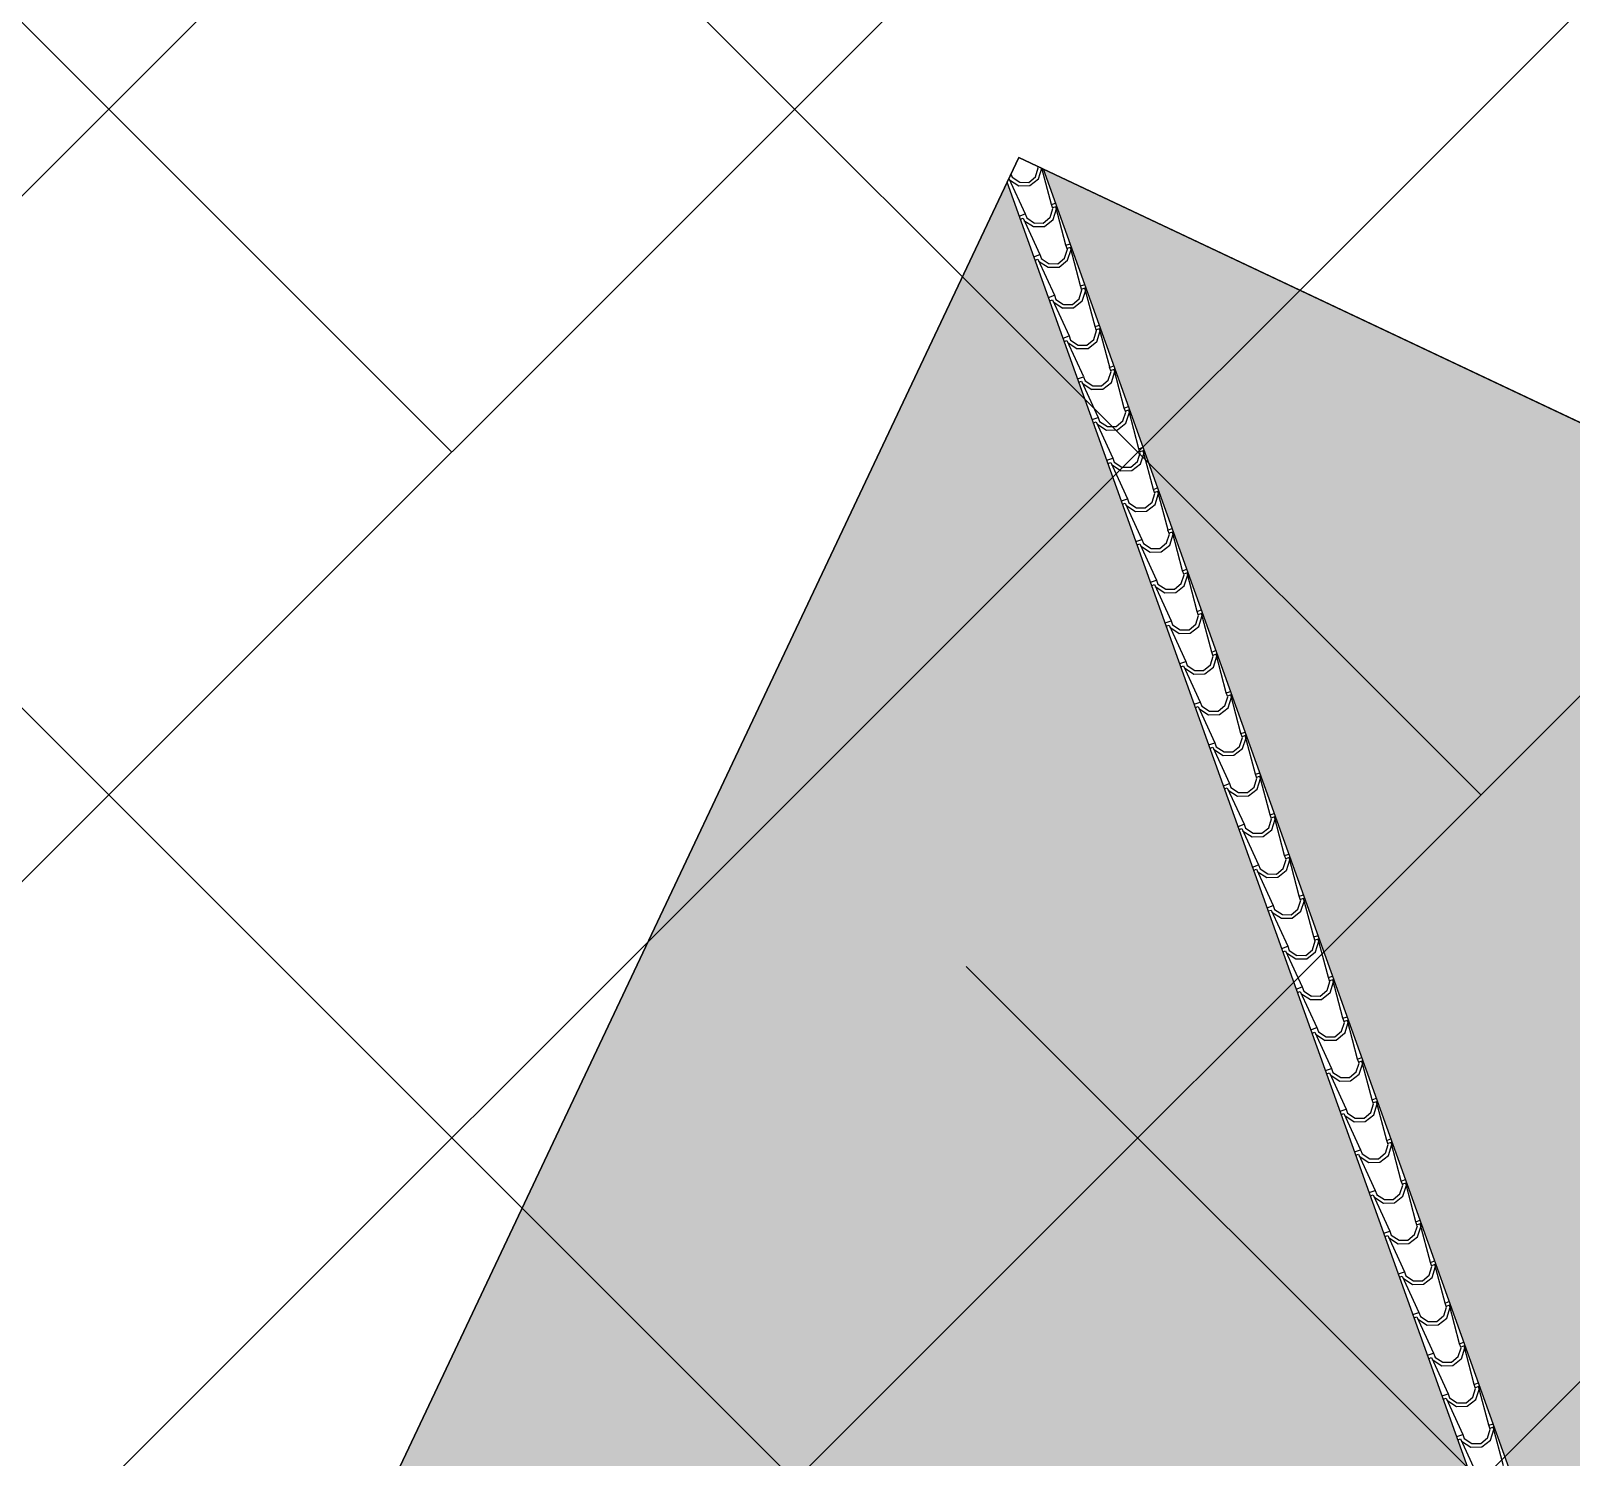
# Model space of a CAD drawing. Header units: millimetres. Extents: x 648844 to 649530, y 1246379 to 1246752.
# Drawn here: x 649115.69 to 649121.65, y 1246552.73 to 1246558.24 of the extents above; entities that cross this region are included whole.
import ezdxf

# ---------------------------------------------------------------- set-up
doc = ezdxf.new("R2010")
doc.units = ezdxf.units.MM
doc.header["$LTSCALE"] = 20
doc.header["$MEASUREMENT"] = 0
doc.layers.get('0').update_dxf_attribs({"linetype": 'CONTINUOUS'})
doc.layers.add('acera', color=8, linetype='CONTINUOUS')
doc.layers.add('TECHO', color=30, linetype='CONTINUOUS')

# ---------------------------------------------------------------- blocks, each defined once
blk = doc.blocks.new('TEJA45')
at = {"layer": 'TECHO'}
for p, q in [((-3.6606, -0.5992), (-3.7788, -0.5)), ((-3.8545, -0.5756), (-3.7552, -0.6938)), ((-3.7103, -0.5874), (-3.7481, -0.6063)), ((-3.6667, -0.5932), (-3.7104, -0.5873)), ((-3.6527, -0.5913), (-3.6607, -0.5992)), ((-3.7672, -0.644), (-3.7613, -0.6877)), ((-3.7481, -0.6063), (-3.767, -0.6441)), ((-3.7528, -0.6467), (-3.7481, -0.6821)), ((-3.7385, -0.6159), (-3.7526, -0.6467)), ((-3.7078, -0.6018), (-3.7385, -0.6159)), ((-3.6723, -0.6063), (-3.7078, -0.6016)), ((-3.6607, -0.6181), (-3.6725, -0.6063)), ((-3.6432, -0.6007), (-3.6607, -0.6181)), ((-3.5425, -0.7174), (-3.6606, -0.6181)), ((-3.7552, -0.6938), (-3.7587, -0.6973)), ((-3.7552, -0.6938), (-3.7457, -0.6843)), ((-3.7457, -0.7032), (-3.7493, -0.7068)), ((-3.7481, -0.6819), (-3.7363, -0.6938)), ((-3.7363, -0.6938), (-3.7457, -0.7032)), ((-3.7363, -0.6938), (-3.6371, -0.8119)), ((-3.5921, -0.7056), (-3.63, -0.7245)), ((-3.5485, -0.7113), (-3.5922, -0.7054)), ((-3.5345, -0.7094), (-3.5425, -0.7174)), ((-3.649, -0.7621), (-3.6431, -0.8059)), ((-3.6299, -0.7244), (-3.6488, -0.7623)), ((-3.6346, -0.7648), (-3.6299, -0.8003)), ((-3.6203, -0.7341), (-3.6345, -0.7648)), ((-3.5896, -0.7199), (-3.6203, -0.7341)), ((-3.5542, -0.7245), (-3.5896, -0.7198)), ((-3.5425, -0.7363), (-3.5543, -0.7245)), ((-3.5251, -0.7189), (-3.5425, -0.7363)), ((-3.4243, -0.8355), (-3.5425, -0.7363)), ((-3.637, -0.8119), (-3.6406, -0.8155)), ((-3.637, -0.8119), (-3.6276, -0.8025)), ((-3.6276, -0.8214), (-3.6311, -0.8249)), ((-3.6299, -0.8001), (-3.6181, -0.8119)), ((-3.6181, -0.8119), (-3.6276, -0.8214)), ((-3.6182, -0.8119), (-3.5189, -0.9301)), ((-3.474, -0.8237), (-3.5118, -0.8426)), ((-3.4304, -0.8295), (-3.4741, -0.8236)), ((-3.4164, -0.8276), (-3.4243, -0.8355)), ((-3.5309, -0.8803), (-3.525, -0.924)), ((-3.5118, -0.8426), (-3.5307, -0.8804)), ((-3.5165, -0.883), (-3.5118, -0.9184)), ((-3.5021, -0.8523), (-3.5163, -0.883)), ((-3.4714, -0.8381), (-3.5022, -0.8522)), ((-3.436, -0.8426), (-3.4715, -0.8379)), ((-3.4243, -0.8544), (-3.4362, -0.8426)), ((-3.4069, -0.837), (-3.4243, -0.8544)), ((-3.3062, -0.9537), (-3.4243, -0.8544)), ((-3.5189, -0.9301), (-3.5224, -0.9336)), ((-3.5189, -0.9301), (-3.5094, -0.9206)), ((-3.5094, -0.9395), (-3.513, -0.9431)), ((-3.5118, -0.9183), (-3.5, -0.9301)), ((-3.5, -0.9301), (-3.5094, -0.9395)), ((-3.5, -0.9301), (-3.4008, -1.0482)), ((-3.3558, -0.9419), (-3.3936, -0.9608)), ((-3.3122, -0.9477), (-3.3559, -0.9418)), ((-3.2982, -0.9457), (-3.3062, -0.9537)), ((-3.4127, -0.9984), (-3.4068, -1.0422)), ((-3.3936, -0.9608), (-3.4125, -0.9986)), ((-3.3983, -1.0012), (-3.3936, -1.0366)), ((-3.384, -0.9704), (-3.3982, -1.0011)), ((-3.3533, -0.9562), (-3.384, -0.9704)), ((-3.3179, -0.9608), (-3.3533, -0.9561)), ((-3.3062, -0.9726), (-3.318, -0.9608)), ((-3.2888, -0.9552), (-3.3062, -0.9726)), ((-3.188, -1.0718), (-3.3062, -0.9726)), ((-3.4007, -1.0482), (-3.4043, -1.0518)), ((-3.4007, -1.0482), (-3.3913, -1.0388)), ((-3.3913, -1.0577), (-3.3948, -1.0612)), ((-3.3936, -1.0364), (-3.3818, -1.0482)), ((-3.3818, -1.0482), (-3.3913, -1.0577)), ((-3.3818, -1.0482), (-3.2826, -1.1664)), ((-3.2377, -1.06), (-3.2755, -1.0789)), ((-3.194, -1.0658), (-3.2378, -1.0599)), ((-3.1801, -1.0639), (-3.188, -1.0719)), ((-3.2945, -1.1166), (-3.2886, -1.1603)), ((-3.2755, -1.0789), (-3.2944, -1.1167)), ((-3.2802, -1.1193), (-3.2754, -1.1548)), ((-3.2658, -1.0886), (-3.28, -1.1193)), ((-3.2351, -1.0744), (-3.2659, -1.0886)), ((-3.1997, -1.079), (-3.2352, -1.0742)), ((-3.188, -1.0908), (-3.1998, -1.0789)), ((-3.1706, -1.0733), (-3.188, -1.0908)), ((-3.0699, -1.19), (-3.188, -1.0908)), ((-3.2826, -1.1664), (-3.2861, -1.1699)), ((-3.2826, -1.1664), (-3.2731, -1.1569)), ((-3.2731, -1.1758), (-3.2767, -1.1794)), ((-3.2755, -1.1546), (-3.2636, -1.1664)), ((-3.2636, -1.1664), (-3.2731, -1.1758)), ((-3.2637, -1.1664), (-3.1644, -1.2845)), ((-3.1195, -1.1782), (-3.1573, -1.1971)), ((-3.0759, -1.184), (-3.1196, -1.1781)), ((-3.0619, -1.182), (-3.0699, -1.19)), ((-3.1764, -1.2348), (-3.1705, -1.2785)), ((-3.1573, -1.1971), (-3.1762, -1.2349)), ((-3.162, -1.2375), (-3.1573, -1.2729)), ((-3.1477, -1.2067), (-3.1618, -1.2374)), ((-3.117, -1.1925), (-3.1477, -1.2067)), ((-3.0816, -1.1971), (-3.117, -1.1924)), ((-3.0699, -1.2089), (-3.0817, -1.1971)), ((-3.0524, -1.1915), (-3.0699, -1.2089)), ((-2.9517, -1.3082), (-3.0699, -1.2089)), ((-3.1644, -1.2845), (-3.168, -1.2881)), ((-3.1644, -1.2845), (-3.1549, -1.2751)), ((-3.1549, -1.294), (-3.1585, -1.2976)), ((-3.1573, -1.2727), (-3.1455, -1.2845)), ((-3.1455, -1.2845), (-3.1549, -1.294)), ((-3.1455, -1.2845), (-3.0463, -1.4027)), ((-3.0014, -1.2964), (-3.0392, -1.3153)), ((-2.9577, -1.3021), (-3.0014, -1.2962)), ((-2.9437, -1.3002), (-2.9517, -1.3082)), ((-2.9343, -1.3097), (-2.9517, -1.3271)), ((-3.0582, -1.3529), (-3.0523, -1.3966)), ((-3.0391, -1.3152), (-3.0581, -1.353)), ((-3.0439, -1.3556), (-3.0391, -1.3911)), ((-3.0295, -1.3249), (-3.0437, -1.3556)), ((-2.9988, -1.3107), (-3.0295, -1.3249)), ((-2.9634, -1.3153), (-2.9988, -1.3105)), ((-2.9517, -1.3271), (-2.9635, -1.3153)), ((-2.8335, -1.4263), (-2.9517, -1.3271)), ((-3.0462, -1.4027), (-3.0498, -1.4063)), ((-3.0462, -1.4027), (-3.0368, -1.3932)), ((-3.0368, -1.4121), (-3.0403, -1.4157)), ((-3.0391, -1.3909), (-3.0273, -1.4027)), ((-3.0273, -1.4027), (-3.0368, -1.4121)), ((-3.0274, -1.4027), (-2.9281, -1.5209)), ((-2.8832, -1.4145), (-2.921, -1.4334)), ((-2.8807, -1.4288), (-2.9114, -1.443)), ((-2.8396, -1.4203), (-2.8833, -1.4144)), ((-2.8452, -1.4334), (-2.8807, -1.4287)), ((-2.8256, -1.4184), (-2.8336, -1.4263)), ((-2.8161, -1.4278), (-2.8336, -1.4452)), ((-2.9401, -1.4711), (-2.9342, -1.5148)), ((-2.921, -1.4334), (-2.9399, -1.4712)), ((-2.9257, -1.4738), (-2.921, -1.5092)), ((-2.9114, -1.443), (-2.9255, -1.4738)), ((-2.8336, -1.4452), (-2.8454, -1.4334)), ((-2.7154, -1.5445), (-2.8335, -1.4452)), ((-2.9281, -1.5209), (-2.9316, -1.5244)), ((-2.9281, -1.5209), (-2.9186, -1.5114)), ((-2.9186, -1.5303), (-2.9222, -1.5339)), ((-2.921, -1.509), (-2.9092, -1.5209)), ((-2.9092, -1.5209), (-2.9186, -1.5303)), ((-2.9092, -1.5209), (-2.81, -1.639)), ((-2.765, -1.5327), (-2.8029, -1.5516)), ((-2.7625, -1.547), (-2.7932, -1.5612)), ((-2.7214, -1.5385), (-2.7651, -1.5325)), ((-2.7271, -1.5516), (-2.7625, -1.5469)), ((-2.7074, -1.5365), (-2.7154, -1.5445)), ((-2.698, -1.546), (-2.7154, -1.5634)), ((-2.8219, -1.5892), (-2.816, -1.633)), ((-2.8028, -1.5515), (-2.8217, -1.5894)), ((-2.8075, -1.5919), (-2.8028, -1.6274)), ((-2.7932, -1.5612), (-2.8074, -1.5919)), ((-2.7154, -1.5634), (-2.7272, -1.5516)), ((-2.5972, -1.6626), (-2.7154, -1.5634)), ((-2.8099, -1.639), (-2.8135, -1.6426)), ((-2.8099, -1.639), (-2.8005, -1.6296)), ((-2.8005, -1.6485), (-2.804, -1.652)), ((-2.8028, -1.6272), (-2.791, -1.639)), ((-2.791, -1.639), (-2.8005, -1.6485)), ((-2.7911, -1.639), (-2.6918, -1.7572)), ((-2.6469, -1.6508), (-2.6847, -1.6697)), ((-2.6444, -1.6652), (-2.6751, -1.6793)), ((-2.6032, -1.6566), (-2.647, -1.6507)), ((-2.6089, -1.6697), (-2.6444, -1.665)), ((-2.5893, -1.6547), (-2.5972, -1.6626)), ((-2.5798, -1.6641), (-2.5972, -1.6815)), ((-2.7038, -1.7074), (-2.6978, -1.7511)), ((-2.6847, -1.6697), (-2.7036, -1.7075)), ((-2.6894, -1.7101), (-2.6847, -1.7455)), ((-2.675, -1.6794), (-2.6892, -1.7101)), ((-2.5972, -1.6815), (-2.6091, -1.6697)), ((-2.4791, -1.7808), (-2.5972, -1.6815)), ((-2.6918, -1.7572), (-2.6953, -1.7607)), ((-2.6918, -1.7572), (-2.6823, -1.7477)), ((-2.6823, -1.7666), (-2.6859, -1.7702)), ((-2.6847, -1.7454), (-2.6729, -1.7572)), ((-2.6729, -1.7572), (-2.6823, -1.7666)), ((-2.6729, -1.7572), (-2.5737, -1.8753)), ((-2.5287, -1.769), (-2.5665, -1.7879)), ((-2.5262, -1.7833), (-2.5569, -1.7975)), ((-2.4851, -1.7748), (-2.5288, -1.7689)), ((-2.4908, -1.7879), (-2.5262, -1.7832)), ((-2.4711, -1.7728), (-2.4791, -1.7808)), ((-2.4617, -1.7823), (-2.4791, -1.7997)), ((-2.5856, -1.8256), (-2.5797, -1.8693)), ((-2.5665, -1.7879), (-2.5854, -1.8257)), ((-2.5712, -1.8282), (-2.5665, -1.8637)), ((-2.5569, -1.7975), (-2.5711, -1.8282)), ((-2.4791, -1.7997), (-2.4909, -1.7879)), ((-2.3609, -1.899), (-2.4791, -1.7997)), ((-2.5736, -1.8753), (-2.5772, -1.8789)), ((-2.5736, -1.8753), (-2.5642, -1.8659)), ((-2.5642, -1.8848), (-2.5677, -1.8883)), ((-2.5665, -1.8635), (-2.5547, -1.8753)), ((-2.5547, -1.8753), (-2.5642, -1.8848)), ((-2.5547, -1.8753), (-2.4555, -1.9935)), ((-2.4106, -1.8871), (-2.4484, -1.9061)), ((-2.408, -1.9015), (-2.4388, -1.9157)), ((-2.3669, -1.8929), (-2.4106, -1.887)), ((-2.3726, -1.9061), (-2.4081, -1.9013)), ((-2.3529, -1.891), (-2.3609, -1.899)), ((-2.3435, -1.9004), (-2.3609, -1.9179)), ((-2.4674, -1.9437), (-2.4615, -1.9874)), ((-2.4484, -1.906), (-2.4673, -1.9438)), ((-2.4531, -1.9464), (-2.4483, -1.9819)), ((-2.4387, -1.9157), (-2.4529, -1.9464)), ((-2.3609, -1.9179), (-2.3727, -1.906)), ((-2.2428, -2.0171), (-2.3609, -1.9179)), ((-2.4554, -1.9935), (-2.459, -1.9971)), ((-2.4554, -1.9935), (-2.446, -1.984)), ((-2.446, -2.0029), (-2.4496, -2.0065)), ((-2.4484, -1.9817), (-2.4365, -1.9935)), ((-2.4365, -1.9935), (-2.446, -2.0029)), ((-2.4366, -1.9935), (-2.3373, -2.1117)), ((-2.3302, -2.0242), (-2.3491, -2.062)), ((-2.2924, -2.0053), (-2.3302, -2.0242)), ((-2.2899, -2.0196), (-2.3206, -2.0338)), ((-2.2488, -2.0111), (-2.2925, -2.0052)), ((-2.2545, -2.0242), (-2.2899, -2.0195)), ((-2.2428, -2.036), (-2.2546, -2.0242)), ((-2.2348, -2.0091), (-2.2428, -2.0171)), ((-2.2253, -2.0186), (-2.2428, -2.036)), ((-2.3493, -2.0619), (-2.3434, -2.1056)), ((-2.3349, -2.0646), (-2.3302, -2.1)), ((-2.3206, -2.0338), (-2.3348, -2.0645)), ((-2.1246, -2.1353), (-2.2428, -2.036)), ((-2.3373, -2.1116), (-2.3409, -2.1152)), ((-2.3373, -2.1116), (-2.3278, -2.1022)), ((-2.3278, -2.1211), (-2.3314, -2.1247)), ((-2.3302, -2.0998), (-2.3184, -2.1116)), ((-2.3184, -2.1116), (-2.3278, -2.1211)), ((-2.3184, -2.1117), (-2.2192, -2.2298)), ((-2.212, -2.1423), (-2.2309, -2.1801)), ((-2.1743, -2.1235), (-2.2121, -2.1424)), ((-2.1717, -2.1378), (-2.2024, -2.152)), ((-2.1306, -2.1292), (-2.1743, -2.1233)), ((-2.1363, -2.1424), (-2.1717, -2.1377)), ((-2.1246, -2.1542), (-2.1364, -2.1424)), ((-2.1166, -2.1273), (-2.1246, -2.1353)), ((-2.1072, -2.1368), (-2.1246, -2.1542)), ((-2.2311, -2.18), (-2.2252, -2.2238)), ((-2.2168, -2.1827), (-2.212, -2.2182)), ((-2.2024, -2.152), (-2.2166, -2.1827)), ((-2.0064, -2.2534), (-2.1246, -2.1542)), ((-2.2191, -2.2298), (-2.2227, -2.2334)), ((-2.2191, -2.2298), (-2.2097, -2.2203)), ((-2.2097, -2.2393), (-2.2132, -2.2428)), ((-2.212, -2.218), (-2.2002, -2.2298)), ((-2.2002, -2.2298), (-2.2097, -2.2393)), ((-2.2003, -2.2298), (-2.101, -2.348)), ((-2.0939, -2.2605), (-2.1128, -2.2983)), ((-2.0561, -2.2416), (-2.0939, -2.2605)), ((-2.0536, -2.2559), (-2.0843, -2.2701)), ((-2.0124, -2.2474), (-2.0562, -2.2415)), ((-2.0181, -2.2605), (-2.0536, -2.2558)), ((-2.0064, -2.2723), (-2.0183, -2.2605)), ((-1.9985, -2.2455), (-2.0064, -2.2534)), ((-1.989, -2.2549), (-2.0064, -2.2723)), ((-2.113, -2.2982), (-2.1071, -2.3419)), ((-2.0986, -2.3009), (-2.0939, -2.3363)), ((-2.0843, -2.2701), (-2.0984, -2.3009)), ((-1.8883, -2.3716), (-2.0064, -2.2723)), ((-2.101, -2.348), (-2.1045, -2.3515)), ((-2.101, -2.348), (-2.0915, -2.3385)), ((-2.0915, -2.3574), (-2.0951, -2.361)), ((-2.0939, -2.3361), (-2.0821, -2.348)), ((-2.0821, -2.348), (-2.0915, -2.3574)), ((-2.0821, -2.348), (-1.9829, -2.4661)), ((-1.9757, -2.3786), (-1.9946, -2.4165)), ((-1.9379, -2.3598), (-1.9758, -2.3787)), ((-1.9354, -2.3741), (-1.9661, -2.3883)), ((-1.8943, -2.3656), (-1.938, -2.3597)), ((-1.9, -2.3787), (-1.9354, -2.374)), ((-1.8883, -2.3905), (-1.9001, -2.3787)), ((-1.8803, -2.3636), (-1.8883, -2.3716)), ((-1.8709, -2.3731), (-1.8883, -2.3905)), ((-1.9948, -2.4163), (-1.9889, -2.4601)), ((-1.9804, -2.419), (-1.9757, -2.4545)), ((-1.9661, -2.3883), (-1.9803, -2.419)), ((-1.7701, -2.4897), (-1.8883, -2.3905)), ((-1.9828, -2.4661), (-1.9864, -2.4697)), ((-1.9828, -2.4661), (-1.9734, -2.4567)), ((-1.9734, -2.4756), (-1.9769, -2.4791)), ((-1.9757, -2.4543), (-1.9639, -2.4661)), ((-1.9639, -2.4661), (-1.9734, -2.4756)), ((-1.964, -2.4661), (-1.8647, -2.5843)), ((-1.8576, -2.4968), (-1.8765, -2.5346)), ((-1.8198, -2.4779), (-1.8576, -2.4968)), ((-1.8173, -2.4923), (-1.848, -2.5064)), ((-1.7761, -2.4837), (-1.8199, -2.4778)), ((-1.7818, -2.4969), (-1.8173, -2.4921)), ((-1.7701, -2.5087), (-1.7819, -2.4968)), ((-1.7622, -2.4818), (-1.7701, -2.4897)), ((-1.7527, -2.4912), (-1.7701, -2.5087)), ((-1.8766, -2.5345), (-1.8707, -2.5782)), ((-1.8623, -2.5372), (-1.8576, -2.5726)), ((-1.8479, -2.5064), (-1.8621, -2.5372)), ((-1.652, -2.6079), (-1.7701, -2.5086)), ((-1.8647, -2.5843), (-1.8682, -2.5878)), ((-1.8647, -2.5843), (-1.8552, -2.5748)), ((-1.8552, -2.5937), (-1.8588, -2.5973)), ((-1.8576, -2.5725), (-1.8458, -2.5843)), ((-1.8458, -2.5843), (-1.8552, -2.5937)), ((-1.8458, -2.5843), (-1.7465, -2.7024)), ((-1.7394, -2.615), (-1.7583, -2.6528)), ((-1.7016, -2.5961), (-1.7394, -2.615)), ((-1.6991, -2.6104), (-1.7298, -2.6246)), ((-1.658, -2.6019), (-1.7017, -2.596)), ((-1.6637, -2.615), (-1.6991, -2.6103)), ((-1.652, -2.6268), (-1.6638, -2.615)), ((-1.644, -2.5999), (-1.652, -2.6079)), ((-1.6346, -2.6094), (-1.652, -2.6268)), ((-1.7585, -2.6527), (-1.7526, -2.6964)), ((-1.7441, -2.6553), (-1.7394, -2.6908)), ((-1.7298, -2.6246), (-1.744, -2.6553)), ((-1.5338, -2.7261), (-1.652, -2.6268)), ((-1.7465, -2.7024), (-1.7501, -2.706)), ((-1.7465, -2.7024), (-1.737, -2.693)), ((-1.737, -2.7119), (-1.7406, -2.7154)), ((-1.7394, -2.6906), (-1.7276, -2.7024)), ((-1.7276, -2.7024), (-1.737, -2.7119)), ((-1.7276, -2.7024), (-1.6284, -2.8206)), ((-1.6213, -2.7331), (-1.6402, -2.7709)), ((-1.5835, -2.7142), (-1.6213, -2.7332)), ((-1.5809, -2.7286), (-1.6117, -2.7427)), ((-1.5398, -2.72), (-1.5835, -2.7141)), ((-1.5455, -2.7332), (-1.581, -2.7284)), ((-1.5338, -2.745), (-1.5456, -2.7332)), ((-1.5258, -2.7181), (-1.5338, -2.7261)), ((-1.5164, -2.7275), (-1.5338, -2.745)), ((-1.6403, -2.7708), (-1.6344, -2.8145)), ((-1.626, -2.7735), (-1.6212, -2.8089)), ((-1.6116, -2.7428), (-1.6258, -2.7735)), ((-1.4157, -2.8442), (-1.5338, -2.745)), ((-1.6283, -2.8206), (-1.6319, -2.8242)), ((-1.6283, -2.8206), (-1.6189, -2.8111)), ((-1.6189, -2.83), (-1.6225, -2.8336)), ((-1.6213, -2.8088), (-1.6094, -2.8206)), ((-1.6094, -2.8206), (-1.6189, -2.83)), ((-1.6095, -2.8206), (-1.5102, -2.9388)), ((-1.5031, -2.8513), (-1.522, -2.8891)), ((-1.4653, -2.8324), (-1.5031, -2.8513)), ((-1.4628, -2.8467), (-1.4935, -2.8609)), ((-1.4217, -2.8382), (-1.4654, -2.8323)), ((-1.4274, -2.8513), (-1.4628, -2.8466)), ((-1.4157, -2.8631), (-1.4275, -2.8513)), ((-1.4077, -2.8362), (-1.4157, -2.8442)), ((-1.3982, -2.8457), (-1.4157, -2.8631)), ((-1.5222, -2.889), (-1.5163, -2.9327)), ((-1.5078, -2.8917), (-1.5031, -2.9271)), ((-1.4935, -2.8609), (-1.5077, -2.8916)), ((-1.2975, -2.9624), (-1.4157, -2.8631)), ((-1.5102, -2.9387), (-1.5138, -2.9423)), ((-1.5102, -2.9387), (-1.5007, -2.9293)), ((-1.5007, -2.9482), (-1.5043, -2.9518)), ((-1.5031, -2.9269), (-1.4913, -2.9387)), ((-1.4913, -2.9387), (-1.5007, -2.9482)), ((-1.4913, -2.9388), (-1.3921, -3.0569)), ((-1.3849, -2.9694), (-1.4038, -3.0072)), ((-1.3472, -2.9506), (-1.385, -2.9695)), ((-1.3446, -2.9649), (-1.3754, -2.9791)), ((-1.3035, -2.9564), (-1.3472, -2.9504)), ((-1.3092, -2.9695), (-1.3447, -2.9648)), ((-1.2975, -2.9813), (-1.3093, -2.9695)), ((-1.2895, -2.9544), (-1.2975, -2.9624)), ((-1.2801, -2.9639), (-1.2975, -2.9813)), ((-1.404, -3.0071), (-1.3981, -3.0509)), ((-1.3897, -3.0098), (-1.3849, -3.0453)), ((-1.3753, -2.9791), (-1.3895, -3.0098)), ((-1.1793, -3.0805), (-1.2975, -2.9813)), ((-1.392, -3.0569), (-1.3956, -3.0605)), ((-1.392, -3.0569), (-1.3826, -3.0474)), ((-1.3826, -3.0664), (-1.3861, -3.0699)), ((-1.3849, -3.0451), (-1.3731, -3.0569)), ((-1.3731, -3.0569), (-1.3826, -3.0664)), ((-1.3732, -3.0569), (-1.2739, -3.1751)), ((-1.2668, -3.0876), (-1.2857, -3.1254)), ((-1.229, -3.0687), (-1.2668, -3.0876)), ((-1.2265, -3.083), (-1.2572, -3.0972)), ((-1.1853, -3.0745), (-1.2291, -3.0686)), ((-1.191, -3.0876), (-1.2265, -3.0829)), ((-1.1793, -3.0994), (-1.1912, -3.0876)), ((-1.1714, -3.0726), (-1.1793, -3.0805)), ((-1.1619, -3.082), (-1.1793, -3.0994)), ((-1.2858, -3.1253), (-1.2799, -3.169)), ((-1.2715, -3.128), (-1.2668, -3.1634)), ((-1.2572, -3.0972), (-1.2713, -3.128)), ((-1.0612, -3.1987), (-1.1793, -3.0994)), ((-1.2739, -3.1751), (-1.2774, -3.1786)), ((-1.2739, -3.1751), (-1.2644, -3.1656)), ((-1.2644, -3.1845), (-1.268, -3.1881)), ((-1.2668, -3.1632), (-1.255, -3.1751)), ((-1.255, -3.1751), (-1.2644, -3.1845)), ((-1.255, -3.1751), (-1.1558, -3.2932)), ((-1.1486, -3.2058), (-1.1675, -3.2436)), ((-1.1108, -3.1869), (-1.1486, -3.2058)), ((-1.1083, -3.2012), (-1.139, -3.2154)), ((-1.0672, -3.1927), (-1.1109, -3.1868)), ((-1.0729, -3.2058), (-1.1083, -3.2011)), ((-1.0612, -3.2176), (-1.073, -3.2058)), ((-1.0532, -3.1907), (-1.0612, -3.1987)), ((-1.0438, -3.2002), (-1.0612, -3.2176)), ((-1.1677, -3.2435), (-1.1618, -3.2872)), ((-1.1533, -3.2461), (-1.1486, -3.2816)), ((-1.139, -3.2154), (-1.1532, -3.2461)), ((-0.943, -3.3168), (-1.0612, -3.2176)), ((-1.1557, -3.2932), (-1.1593, -3.2968)), ((-1.1557, -3.2932), (-1.1463, -3.2838)), ((-1.1463, -3.3027), (-1.1498, -3.3062)), ((-1.1486, -3.2814), (-1.1368, -3.2932)), ((-1.1368, -3.2932), (-1.1463, -3.3027)), ((-1.1369, -3.2932), (-1.0376, -3.4114)), ((-1.0305, -3.3239), (-1.0494, -3.3617)), ((-1.0209, -3.3335), (-1.035, -3.3643)), ((-0.9927, -3.305), (-1.0305, -3.3239)), ((-0.9902, -3.3193), (-1.0209, -3.3335)), ((-0.949, -3.3108), (-0.9927, -3.3049)), ((-0.9547, -3.324), (-0.9902, -3.3192)), ((-0.943, -3.3358), (-0.9548, -3.3239)), ((-0.9351, -3.3089), (-0.943, -3.3168)), ((-0.9256, -3.3183), (-0.943, -3.3358)), ((-1.0495, -3.3616), (-1.0436, -3.4053)), ((-1.0352, -3.3643), (-1.0305, -3.3997)), ((-0.8249, -3.435), (-0.943, -3.3358)), ((-1.0376, -3.4114), (-1.0411, -3.4149)), ((-1.0376, -3.4114), (-1.0281, -3.4019)), ((-1.0281, -3.4208), (-1.0317, -3.4244)), ((-1.0305, -3.3996), (-1.0187, -3.4114)), ((-1.0187, -3.4114), (-1.0281, -3.4208)), ((-1.0187, -3.4114), (-0.9194, -3.5295)), ((-0.9123, -3.4421), (-0.9312, -3.4799)), ((-0.9027, -3.4517), (-0.9169, -3.4824)), ((-0.8745, -3.4232), (-0.9123, -3.4421)), ((-0.872, -3.4375), (-0.9027, -3.4517)), ((-0.8309, -3.429), (-0.8746, -3.4231)), ((-0.8366, -3.4421), (-0.872, -3.4374)), ((-0.8249, -3.4539), (-0.8367, -3.4421)), ((-0.8169, -3.427), (-0.8249, -3.435)), ((-0.8074, -3.4365), (-0.8249, -3.4539)), ((-0.9314, -3.4798), (-0.9255, -3.5235)), ((-0.917, -3.4824), (-0.9123, -3.5179)), ((-0.7067, -3.5532), (-0.8249, -3.4539)), ((-0.9194, -3.5295), (-0.923, -3.5331)), ((-0.9194, -3.5295), (-0.9099, -3.5201)), ((-0.9099, -3.539), (-0.9135, -3.5426)), ((-0.9123, -3.5177), (-0.9005, -3.5295)), ((-0.9005, -3.5295), (-0.9099, -3.539)), ((-0.9005, -3.5295), (-0.8013, -3.6477)), ((-0.7942, -3.5602), (-0.8131, -3.598)), ((-0.7845, -3.5699), (-0.7987, -3.6006)), ((-0.7564, -3.5414), (-0.7942, -3.5603)), ((-0.7538, -3.5557), (-0.7846, -3.5698)), ((-0.7127, -3.5471), (-0.7564, -3.5412)), ((-0.7184, -3.5603), (-0.7539, -3.5555)), ((-0.7067, -3.5721), (-0.7185, -3.5603)), ((-0.6987, -3.5452), (-0.7067, -3.5532)), ((-0.6893, -3.5546), (-0.7067, -3.5721)), ((-0.5885, -3.6713), (-0.7067, -3.5721)), ((-0.8132, -3.5979), (-0.8073, -3.6417)), ((-0.7989, -3.6006), (-0.7941, -3.636)), ((-0.8012, -3.6477), (-0.8048, -3.6513)), ((-0.8012, -3.6477), (-0.7918, -3.6382)), ((-0.7918, -3.6571), (-0.7954, -3.6607)), ((-0.7942, -3.6359), (-0.7823, -3.6477)), ((-0.7823, -3.6477), (-0.7918, -3.6571)), ((-0.7824, -3.6477), (-0.6831, -3.7659)), ((-0.676, -3.6784), (-0.6949, -3.7162)), ((-0.6664, -3.688), (-0.6806, -3.7187)), ((-0.6382, -3.6595), (-0.676, -3.6784)), ((-0.6357, -3.6738), (-0.6664, -3.688)), ((-0.5945, -3.6653), (-0.6383, -3.6594)), ((-0.6003, -3.6784), (-0.6357, -3.6737)), ((-0.5886, -3.6902), (-0.6004, -3.6784)), ((-0.5806, -3.6633), (-0.5886, -3.6713)), ((-0.5711, -3.6728), (-0.5886, -3.6902)), ((-0.4704, -3.7895), (-0.5885, -3.6902)), ((-0.6951, -3.7161), (-0.6891, -3.7598)), ((-0.6807, -3.7188), (-0.676, -3.7542)), ((-0.6831, -3.7658), (-0.6867, -3.7694)), ((-0.6831, -3.7658), (-0.6736, -3.7564)), ((-0.6736, -3.7753), (-0.6772, -3.7789)), ((-0.676, -3.754), (-0.6642, -3.7658)), ((-0.6642, -3.7658), (-0.6736, -3.7753)), ((-0.6642, -3.7659), (-0.565, -3.884)), ((-0.5578, -3.7965), (-0.5767, -3.8344)), ((-0.5482, -3.8062), (-0.5624, -3.8369)), ((-0.52, -3.7777), (-0.5579, -3.7966)), ((-0.5175, -3.792), (-0.5483, -3.8062)), ((-0.4764, -3.7835), (-0.5201, -3.7776)), ((-0.4821, -3.7966), (-0.5176, -3.7919)), ((-0.4704, -3.8084), (-0.4822, -3.7966)), ((-0.4624, -3.7815), (-0.4704, -3.7895)), ((-0.453, -3.791), (-0.4704, -3.8084)), ((-0.3522, -3.9076), (-0.4704, -3.8084)), ((-0.5769, -3.8342), (-0.571, -3.878)), ((-0.5626, -3.8369), (-0.5578, -3.8724)), ((-0.5649, -3.884), (-0.5685, -3.8876)), ((-0.5649, -3.884), (-0.5555, -3.8746)), ((-0.5555, -3.8935), (-0.559, -3.897)), ((-0.5578, -3.8722), (-0.546, -3.884)), ((-0.546, -3.884), (-0.5555, -3.8935)), ((-0.5461, -3.884), (-0.4468, -4.0022)), ((-0.4397, -3.9147), (-0.4586, -3.9525)), ((-0.4301, -3.9243), (-0.4443, -3.955)), ((-0.4019, -3.8958), (-0.4397, -3.9147)), ((-0.3994, -3.9101), (-0.4301, -3.9243)), ((-0.3582, -3.9016), (-0.402, -3.8957)), ((-0.364, -3.9147), (-0.3994, -3.91)), ((-0.3522, -3.9265), (-0.3641, -3.9147)), ((-0.3443, -3.8997), (-0.3522, -3.9076)), ((-0.3348, -3.9091), (-0.3522, -3.9265)), ((-0.2341, -4.0258), (-0.3522, -3.9265)), ((-0.4587, -3.9524), (-0.4528, -3.9961)), ((-0.4444, -3.9551), (-0.4397, -3.9905)), ((-0.4468, -4.0022), (-0.4503, -4.0057)), ((-0.4468, -4.0022), (-0.4373, -3.9927)), ((-0.4373, -4.0116), (-0.4409, -4.0152)), ((-0.4397, -3.9903), (-0.4279, -4.0022)), ((-0.4279, -4.0022), (-0.4373, -4.0116)), ((-0.4279, -4.0022), (-0.3287, -4.1203)), ((-0.3215, -4.0329), (-0.3404, -4.0707)), ((-0.3119, -4.0425), (-0.3261, -4.0732)), ((-0.2837, -4.014), (-0.3215, -4.0329)), ((-0.2812, -4.0283), (-0.3119, -4.0425)), ((-0.2401, -4.0198), (-0.2838, -4.0139)), ((-0.2458, -4.0329), (-0.2812, -4.0282)), ((-0.2341, -4.0447), (-0.2459, -4.0329)), ((-0.2261, -4.0178), (-0.2341, -4.0258)), ((-0.2167, -4.0273), (-0.2341, -4.0447)), ((-0.1159, -4.144), (-0.2341, -4.0447)), ((-0.3406, -4.0706), (-0.3347, -4.1143)), ((-0.3262, -4.0732), (-0.3215, -4.1087)), ((-0.3286, -4.1203), (-0.3322, -4.1239)), ((-0.3286, -4.1203), (-0.3192, -4.1109)), ((-0.3192, -4.1298), (-0.3227, -4.1333)), ((-0.3215, -4.1085), (-0.3097, -4.1203)), ((-0.3097, -4.1203), (-0.3192, -4.1298)), ((-0.3097, -4.1203), (-0.2105, -4.2385)), ((-0.2034, -4.151), (-0.2223, -4.1888)), ((-0.1938, -4.1606), (-0.2079, -4.1914)), ((-0.1656, -4.1321), (-0.2034, -4.151)), ((-0.1631, -4.1464), (-0.1938, -4.1606)), ((-0.1219, -4.1379), (-0.1656, -4.132)), ((-0.1276, -4.1511), (-0.1631, -4.1463)), ((-0.1159, -4.1629), (-0.1277, -4.151)), ((-0.108, -4.136), (-0.1159, -4.144)), ((-0.0985, -4.1454), (-0.1159, -4.1629)), ((0, -4.2602), (-0.1159, -4.1629)), ((-0.2224, -4.1887), (-0.2165, -4.2324)), ((-0.2081, -4.1914), (-0.2034, -4.2268)), ((-0.2034, -4.2267), (-0.1915, -4.2385)), ((-0.2105, -4.2385), (-0.214, -4.242)), ((-0.2105, -4.2385), (-0.201, -4.229)), ((-0.201, -4.2479), (-0.2046, -4.2515)), ((-0.1915, -4.2385), (-0.201, -4.2479)), ((-0.1916, -4.2385), (-0.0979, -4.35)), ((-0.0852, -4.2692), (-0.1041, -4.307)), ((-0.0756, -4.2788), (-0.0898, -4.3095)), ((-0.0474, -4.2503), (-0.0852, -4.2692)), ((-0.0449, -4.2646), (-0.0756, -4.2788)), ((-0.0038, -4.2561), (-0.0475, -4.2502)), ((-0.0095, -4.2692), (-0.0449, -4.2645)), ((0, -4.2788), (-0.0096, -4.2692)), ((-0.1043, -4.3069), (-0.0984, -4.35)), ((-0.0899, -4.3095), (-0.0852, -4.345)), ((-0.0852, -4.3448), (-0.08, -4.35)), ((-0.0857, -4.35), (-0.0828, -4.3472))]:
    blk.add_line(p, q, dxfattribs=at)

msp = doc.modelspace()

# ---------------------------------------------------------------- hatches: boundary and pattern name
h = msp.add_hatch()
h.set_pattern_fill('ANSI38', color=3, scale=15, style=0)
h.set_pattern_definition([(45, (-526.4316, -3378.3679), (-1.3258252147, 1.3258252147), []), (135, (-526.4316, -3378.3679), (-3.9774756442, 1.3258252147), [4.6875, -2.8125])])
h.paths.add_polyline_path([(649074.6452, 1246583.5639), (649094.2426, 1246613.4564), (649153.4129, 1246584.5007), (649133.4856, 1246559.3165), (649131.7639, 1246538.9923), (649068.2828, 1246574.1817)])
h.paths.add_polyline_path([(649079.063, 1246573.7371), (649108.5591, 1246573.7371), (649108.5591, 1246579.2292), (649079.063, 1246579.2292)], flags=24)
h = msp.add_hatch()
h.set_pattern_fill('ANSI31', color=2, scale=20, style=0)
h.set_pattern_definition([(45, (-526.4316, -3378.368), (-1.767766953, 1.767766953), [])])
edge = h.paths.add_edge_path()
edge.add_line((649057.852, 1246574.7319), (649143.484, 1246525.3958))
edge.add_line((649021.465, 1246521.5209), (649057.852, 1246574.7319))
edge.add_line((649021.465, 1246521.5209), (649126.013, 1246470.8281))
edge.add_line((649143.484, 1246525.3958), (649148.0277, 1246486.9042))
h.paths.add_polyline_path([(649085.833, 1246502.1033), (649115.3071, 1246502.1033), (649115.3071, 1246507.5291), (649085.833, 1246507.5291)], flags=24)
at = {"layer": 'acera'}
h = msp.add_hatch(dxfattribs=at)
h.set_pattern_fill('PETRA11', color=254, scale=7, style=0, pattern_type=2)
h.set_pattern_definition([(0, (2687.656, -252.1344), (7, 7), [2.1, -2.45, 0.35, -2.1]), (0, (2690.456, -250.7344), (7, 7), [0.35, -1.75, 1.4, -3.5]), (0, (2691.506, -250.3844), (7, 7), [0.35, -6.65]), (0, (2688.356, -250.0344), (7, 7), [1.4, -5.6]), (0, (2687.656, -249.3344), (7, 7), [0.7, -6.3]), (0, (2692.556, -248.6344), (7, 7), [0.7, -0.35, 0.35, -5.6]), (0, (2689.756, -248.2844), (7, 7), [1.05, -5.95]), (0, (2688.006, -247.5844), (7, 7), [0.7, -6.3]), (0, (2690.806, -246.8844), (7, 7), [0.35, -2.1, 1.05, -3.5]), (0, (2689.406, -246.5344), (7, 7), [0.7, -6.3]), (0, (2691.856, -246.1844), (7, 7), [0.7, -6.3]), (0, (2690.456, -245.8344), (7, 7), [0.7, -6.3]), (0, (2693.256, -245.4844), (7, 7), [0.7, -6.3]), (90, (2687.306, -252.1344), (-7, 7), [1.4, -0.35, 0.7, -2.8, 1.4, -0.35]), (90, (2687.656, -247.5844), (-7, 7), [0.35, -6.65]), (90, (2688.706, -249.6844), (-7, 7), [0.7, -1.4, 0.35, -4.55]), (90, (2689.056, -248.6344), (-7, 7), [0.7, -1.4, 1.05, -3.85]), (90, (2690.106, -250.3844), (-7, 7), [0.35, -3.5, 0.7, -0.35, 0.7, -1.4]), (90, (2690.456, -251.0844), (-7, 7), [0.35, -6.65]), (90, (2691.156, -248.9844), (-7, 7), [0.35, -0.35, 1.05, -5.25]), (90, (2691.506, -250.0344), (-7, 7), [0.7, -2.8, 0.35, -0.35, 0.35, -2.45]), (90, (2692.206, -251.7844), (-7, 7), [1.05, -5.95]), (90, (2692.906, -246.5344), (-7, 7), [0.35, -0.35, 0.35, -5.95]), (90, (2693.256, -248.2844), (-7, 7), [1.05, -5.95]), (90, (2694.131, -248.8094), (-7, 7), [0.35, -6.65]), (45, (2689.756, -252.1344), (8e-16, 7), [0.49497, -9.404524937]), (45, (2689.056, -245.4844), (8e-16, 7), [0.49497, -1.48491, 1.48491, -6.434704937]), (45, (2689.756, -246.5344), (8e-16, 7), [0.98994, -2.4748738, 0.49497, -5.939711137]), (45, (2691.156, -246.8844), (8e-16, 7), [0.98994, -3.464825, 0.49497, -4.949759937]), (45, (2688.356, -250.0344), (8e-16, 7), [0.49497, -9.404524937]), (45, (2690.106, -250.0344), (8e-16, 7), [1.484924, -8.414570937]), (45, (2691.506, -249.3344), (8e-16, 7), [0.49497, -2.969848, 0.49497, -5.939706937]), (45, (2692.556, -248.6344), (8e-16, 7), [0.98994, -8.909554937]), (45, (2693.956, -248.6344), (8e-16, 7), [0.98994, -8.909554937]), (45, (2693.956, -250.7344), (8e-16, 7), [0.49497, -9.404524937]), (45, (2693.256, -247.2344), (8e-16, 7), [0.49497, -9.404524937]), (45, (2692.556, -246.1844), (8e-16, 7), [0.49497, -9.404524937]), (45, (2693.956, -245.4844), (8e-16, 7), [0.49497, -9.404524937]), (45, (2687.306, -245.4844), (8e-16, 7), [0.49497, -9.404524937]), (45, (2690.806, -248.2844), (8e-16, 7), [0.49497, -9.404524937]), (45, (2691.506, -245.4844), (8e-16, 7), [0.49497, -3.464825, 0.49497, -5.444729937]), (45, (2688.356, -249.3344), (8e-16, 7), [0.98994, -8.909554937]), (45, (2688.356, -247.5844), (8e-16, 7), [1.48491, -8.414584937]), (135, (2687.656, -249.3344), (-7, 8e-16), [0.74249, -9.157004937]), (135, (2691.506, -249.6844), (-7, 8e-16), [0.49497, -9.404524937]), (135, (2693.606, -248.6344), (-7, 8e-16), [0.49497, -9.404524937]), (135, (2691.156, -247.2344), (-7, 8e-16), [0.49497, -9.404524937]), (135, (2691.506, -246.1844), (-7, 8e-16), [0.49497, -9.404524937]), (135, (2690.456, -245.8344), (-7, 8e-16), [0.49497, -9.404524937]), (135, (2691.856, -246.1844), (-7, 8e-16), [0.49497, -9.404524937]), (135, (2687.656, -250.3844), (-7, 8e-16), [0.49497, -9.404524937]), (135, (2689.056, -247.9344), (-7, 8e-16), [0.49497, -9.404524937]), (135, (2689.056, -250.0344), (-7, 8e-16), [0.98994, -8.909554937]), (135, (2690.456, -250.7344), (-7, 8e-16), [0.98994, -8.909554937]), (135, (2693.256, -246.8844), (-7, 8e-16), [0.98994, -8.909554937]), (135, (2691.156, -248.6344), (-7, 8e-16), [0.49497, -9.404524937]), (135, (2692.206, -250.7344), (-7, 8e-16), [0.98994, -5.939696, 0.49497, -2.474888937]), (135, (2688.006, -247.5844), (-7, 8e-16), [0.98994, -1.9798989, 0.98994, -5.939716037]), (135, (2687.306, -251.4344), (-7, 8e-16), [0.9898, -2.4752, 0.9898, -2.4752, 0.4949, -2.474594937]), (26.56505118, (2689.7562, -250.0344), (7, 4e-10), [1.5652, -0.7826, 0.7826, -12.522075839]), (26.56505118, (2690.8062, -245.8344), (7, 4e-10), [1.5652, -14.08727584]), (26.56505118, (2690.8062, -250.7344), (7, 4e-10), [0.7826, -14.86987584]), (26.56505118, (2687.6562, -250.3844), (7, 4e-10), [0.7826, -14.86987584]), (26.56505118, (2689.0562, -248.6344), (7, 4e-10), [0.7826, -14.86987584]), (26.56505118, (2687.6562, -247.9344), (7, 4e-10), [0.7826, -14.86987584]), (63.43494882, (2688.7062, -247.2344), (4e-10, 7), [0.7826, -14.86987584]), (63.43494882, (2691.1562, -247.2344), (4e-10, 7), [0.7826, -14.86987584]), (63.43494882, (2691.8562, -252.1344), (4e-10, 7), [0.7826, -14.86987584]), (63.43494882, (2687.3062, -248.2844), (4e-10, 7), [0.7826, -14.86987584]), (63.43494882, (2690.1062, -251.7844), (4e-10, 7), [0.7826, -5.4782, 0.7826, -8.609075839]), (116.56505118, (2689.0562, -245.8344), (-4e-10, 7), [0.7826, -14.86987584]), (116.56505118, (2693.2562, -247.2344), (-4e-10, 7), [0.7826, -14.86987584]), (116.56505118, (2690.1062, -245.8344), (-4e-10, 7), [0.7826, -14.86987584]), (116.56505118, (2687.3062, -249.6844), (-4e-10, 7), [0.7826, -14.86987584]), (153.43494882, (2692.5562, -250.7344), (-7, 4e-10), [0.7826, -14.86987584]), (153.43494882, (2693.9562, -248.9844), (-7, 4e-10), [0.7826, -14.86987584]), (153.43494882, (2689.7562, -248.2844), (-7, 4e-10), [0.7826, -14.86987584]), (153.43494882, (2690.8062, -246.8844), (-7, 4e-10), [0.7826, -14.86987584]), (153.43494882, (2693.2562, -245.4844), (-7, 4e-10), [0.7826, -14.86987584]), (153.43494882, (2688.3562, -252.1344), (-7, 4e-10), [1.1739, -14.47857584])])
h.paths.add_polyline_path([(649124.0529, 1246561.6276), (649125.6748, 1246564.0762, 0.452485), (649108.8272, 1246551.3269), (649111.3273, 1246551.3867, -0.4371)])
at = {"layer": 'TECHO'}
h = msp.add_hatch(dxfattribs=at)
h.set_pattern_fill('SPANTILE', color=254, scale=0.205, angle=393.89264, style=0, pattern_type=2)
h.set_pattern_definition([(149.739326, (649080.891894, 1246592.06902), (2.1366304513, -1.2362991728), [0.18931176, -4.5434808]), (244.70903, (649080.72838, 1246592.16442), (-0.2729299, -0.09777156), [0.0164, -0.1886]), (64.70903, (649080.62597, 1246591.98608), (0.2729299, 0.09777156), [0.0574, -0.1476]), (334.70903, (649080.6505, 1246592.03797), (0.09777156, -0.2729299), [0.0205, -0.1845]), (154.70903, (649080.72508, 1246592.14784), (-0.09777156, 0.2729299), [0.0205, -0.1845]), (64.70903, (649080.70654, 1246592.1566), (0.2729299, 0.09777156), [0.0164, -0.1886]), (64.70903, (649080.6408, 1246591.97907), (0.2729299, 0.09777156), [0.041, -0.164]), (339.678726, (649080.658315, 1246592.0161405), (2.311787257, -0.865600952), [0.18931176, -4.5434808]), (12.012926, (649080.667582, 1246592.0117616), (-4.289492157, -0.9207100335), [0.05412164, -5.35803375]), (46.27413, (649080.72052, 1246592.023026), (0.36050879, 0.2831225), [0.0518613, -0.5964055]), (83.14393, (649080.756366, 1246592.060504), (0.01019206, -0.45828055), [0.0518613, -0.5964055]), (117.405126, (649080.7625564, 1246592.1119944), (-2.0124363595, 3.8984034976), [0.05412164, -5.35803375]), (44.484126, (649080.711923, 1246592.038424), (-1.704774998, -1.6885400438), [0.0415094, -4.10942426]), (84.933926, (649080.741537, 1246592.06751), (0.2219661351, 2.3891748174), [0.0415094, -4.10942426]), (117.303626, (649080.745203, 1246592.108857), (-1.5337654707, 2.9920375354), [0.04387184, -4.3433196]), (12.114426, (649080.669028, 1246592.029217), (-3.2853504978, -0.7149805862), [0.04387184, -4.3433196])])
h.paths.add_polyline_path([(649115.8393, 1246549.9826), (649121.4895, 1246552.0067), (649119.4654, 1246557.6569)])
h = msp.add_hatch(dxfattribs=at)
h.set_pattern_fill('SPANTILE', color=254, scale=0.205, angle=123.89264, style=0, pattern_type=2)
h.set_pattern_definition([(69.678726, (649180.968358, 1246544.347053), (-0.865600952, -2.311787257), [0.18931176, -4.5434808]), (334.70903, (649181.0341, 1246544.52458), (0.2729299, 0.09777156), [0.0164, -0.1886]), (154.70903, (649181.22646, 1246544.45183), (-0.2729299, -0.09777156), [0.0574, -0.1476]), (244.70903, (649181.17456, 1246544.47635), (0.09777156, -0.2729299), [0.0205, -0.1845]), (64.70903, (649181.04718, 1246544.51387), (-0.09777156, 0.2729299), [0.0205, -0.1845]), (154.70903, (649181.05594, 1246544.5324), (-0.2729299, -0.09777156), [0.0164, -0.1886]), (154.70903, (649181.21945, 1246544.437), (-0.2729299, -0.09777156), [0.041, -0.164]), (239.739326, (649181.182383, 1246544.454519), (-1.2362991728, -2.1366304513), [0.18931176, -4.5434808]), (207.405126, (649181.178004, 1246544.445251), (3.8984034976, 2.0124363595), [0.05412164, -5.35803375]), (173.14393, (649181.129957, 1246544.42034), (-0.45828055, -0.01019206), [0.0518613, -0.5964055]), (136.27413, (649181.078466, 1246544.42653), (0.2831225, -0.36050879), [0.0518613, -0.5964055]), (102.012926, (649181.040988, 1246544.462378), (-0.9207100335, 4.289492157), [0.05412164, -5.35803375]), (174.933926, (649181.12682, 1246544.437694), (2.3891748174, -0.2219661351), [0.0415094, -4.10942426]), (134.484126, (649181.085472, 1246544.441359), (-1.6885400438, 1.704774998), [0.0415094, -4.10942426]), (102.114426, (649181.056386, 1246544.470974), (-0.7149805862, 3.2853504978), [0.04387184, -4.3433196]), (207.303626, (649181.165804, 1246544.457818), (2.9920375354, 1.5337654707), [0.04387184, -4.3433196])])
h.paths.add_polyline_path([(649124.3018, 1246550.7608), (649129.9934, 1246552.7997), (649119.6066, 1246557.7075), (649121.6455, 1246552.0159)])

# ---------------------------------------------------------------- linework, layer by layer
at = {"color": 254}
msp.add_lwpolyline([(649115.794, 1246549.8867), (649119.5107, 1246557.7528), (649130.0893, 1246552.7544), (649126.3725, 1246544.8883), (649115.794, 1246549.8867)], dxfattribs=at)
at = {"layer": 'acera', "color": 254}
for centre, radius, start, end in [((649122.8529, 1246550.299), 14.0633, 78.42441, 175.80857), ((649122.4283, 1246550.6193), 11.1275, 81.605, 194.50302)]:
    msp.add_arc(centre, radius, start, end, dxfattribs=at)
at = {"layer": 'TECHO', "color": 254}
for p, q in [((649119.5107, 1246557.7528), (649115.794, 1246549.8867)), ((649115.794, 1246549.8867), (649119.5107, 1246557.7528)), ((649119.9854, 1246557.5285), (649119.5107, 1246557.7528)), ((649130.0893, 1246552.7544), (649119.5107, 1246557.7528)), ((649121.4895, 1246552.0067), (649119.4654, 1246557.6569)), ((649121.6455, 1246552.0159), (649119.6066, 1246557.7075))]:
    msp.add_line(p, q, dxfattribs=at)

# ---------------------------------------------------------------- block references
at = {"color": 254, "rotation": 154.7090259853355}
msp.add_blockref('TEJA45', (649117.6524, 1246553.8198), dxfattribs=at)

doc.saveas('drawing.dxf')
